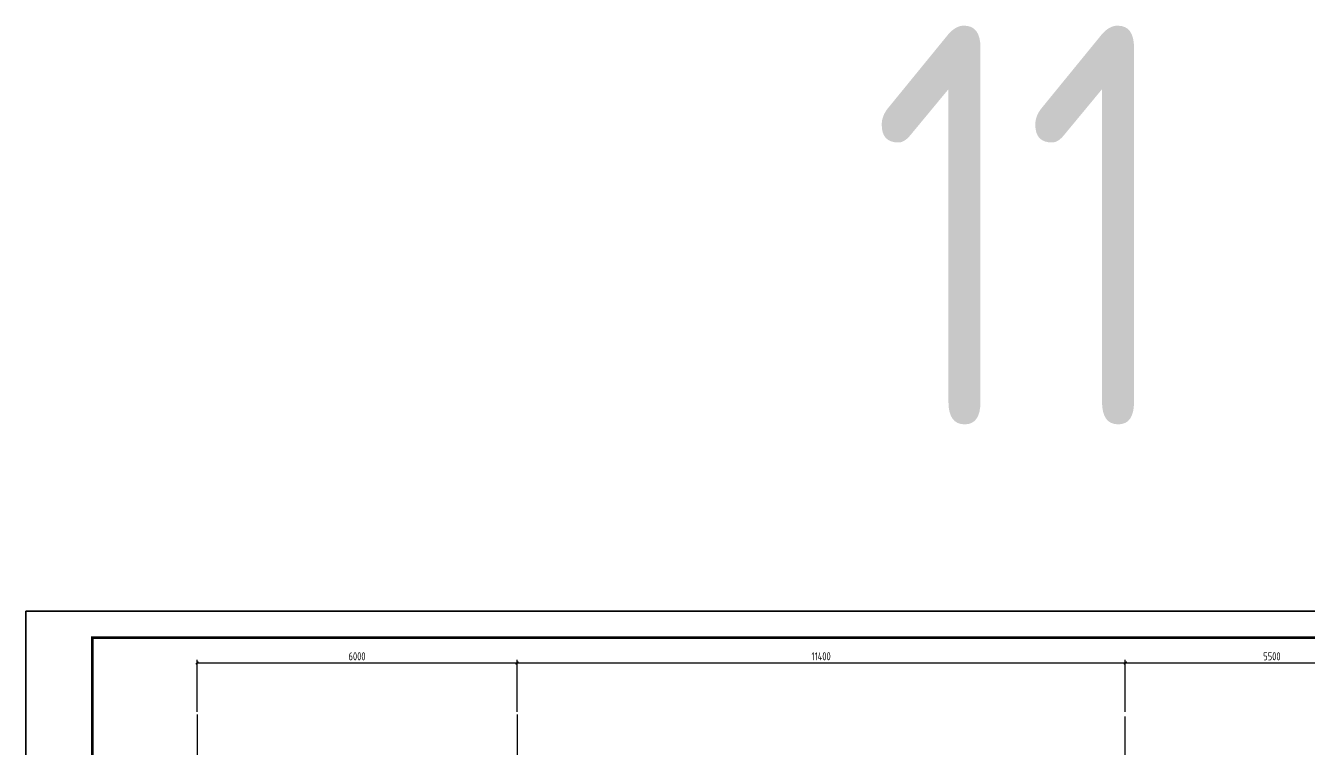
# Model space of a CAD drawing. Header units: millimetres. Extents: x 866309 to 879639, y 39442 to 44891.
# Drawn here: x 876108.4 to 876589.7, y 39990.8 to 40262.1 of the extents above; entities that cross this region are included whole.
import ezdxf

# ---------------------------------------------------------------- set-up
doc = ezdxf.new("R2010")
doc.units = ezdxf.units.MM
doc.header["$LTSCALE"] = 1000
doc.header["$MEASUREMENT"] = 0
doc.linetypes.add('CENTER', pattern=[2, 1.25, -0.25, 0.25, -0.25])
doc.linetypes.add('DOTE', pattern=[2.42, 2, -0.2, 0.02, -0.2])
for name, color, linetype in [('DIM', 7, 'Continuous'), ('DOTE', 1, 'DOTE'), ('梁集中标注', 2, 'Continuous')]:
    doc.layers.add(name, color=color, linetype=linetype)
doc.styles.add('GBHZ', font='gbenor.shx', dxfattribs={"width": 0.9, "bigfont": 'gbcbig.shx'})
doc.dimstyles.new('Y50', dxfattribs={"dimscale": 0, "dimtxt": 3, "dimasz": 0.01, "dimexe": 1.2, "dimexo": 1, "dimgap": 1, "dimtad": 1, "dimdec": 0, "dimlfac": 50, "dimzin": 0, "dimdsep": 46, "dimtxsty": 'GBHZ', "dimblk1": 'DX', "dimblk2": 'DX', "dimsah": 1, "dimcen": 0.09, "dimdle": 1, "dimadec": 0, "dimazin": 0, "dimtfac": 1, "dimtdec": 0, "dimtix": 1, "dimtmove": 2, "dimatfit": 3, "dimldrblk": 'DX', "dimfxl": 0, "dimtolj": 1, "dimtzin": 0, "dimarcsym": 0})

# ---------------------------------------------------------------- blocks, each defined once
blk = doc.blocks.new('DX')
at = {"color": 0, "linetype": 'ByBlock', "const_width": 40}
blk.add_lwpolyline([(-54, -51), (46, 49)], dxfattribs=at)
blk = doc.blocks.new('*D1959')
at = {"layer": 'Defpoints', "color": 0, "transparency": 16777216}
for p in [(876292.66, 40023.15), (876172.66, 40003.83), (876292.66, 40003.83)]:
    blk.add_point(p, dxfattribs=at)
at = {"layer": 'dim', "color": 0, "lineweight": -2, "transparency": 16777216}
for p, q in [((876172.66, 40004.83), (876172.66, 40024.35)), ((876172.67, 40023.15), (876292.65, 40023.15)), ((876292.66, 40004.83), (876292.66, 40024.35))]:
    blk.add_line(p, q, dxfattribs=at)
at = {"layer": 'dim', "color": 0, "lineweight": -2, "transparency": 16777216, "xscale": 0.01, "yscale": 0.01, "zscale": 0.01, "rotation": 180}
blk.add_blockref('DX', (876172.66, 40023.15), dxfattribs=at)
at = {"layer": 'dim', "color": 0, "lineweight": -2, "transparency": 16777216, "xscale": 0.01, "yscale": 0.01, "zscale": 0.01}
blk.add_blockref('DX', (876292.66, 40023.15), dxfattribs=at)
at = {"layer": 'dim', "color": 0, "transparency": 16777216, "insert": (876232.66, 40025.65), "char_height": 3, "attachment_point": 5, "style": 'GBHZ'}
blk.add_mtext('\\A1;6000', dxfattribs=at)
blk = doc.blocks.new('*D1960')
at = {"layer": 'Defpoints', "color": 0, "transparency": 16777216}
for p in [(876520.66, 40023.15), (876292.66, 40003.83), (876520.66, 40003.83)]:
    blk.add_point(p, dxfattribs=at)
at = {"layer": 'dim', "color": 0, "lineweight": -2, "transparency": 16777216}
for p, q in [((876292.66, 40004.83), (876292.66, 40024.35)), ((876292.67, 40023.15), (876520.65, 40023.15)), ((876520.66, 40004.83), (876520.66, 40024.35))]:
    blk.add_line(p, q, dxfattribs=at)
at = {"layer": 'dim', "color": 0, "lineweight": -2, "transparency": 16777216, "xscale": 0.01, "yscale": 0.01, "zscale": 0.01, "rotation": 180}
blk.add_blockref('DX', (876292.66, 40023.15), dxfattribs=at)
at = {"layer": 'dim', "color": 0, "lineweight": -2, "transparency": 16777216, "xscale": 0.01, "yscale": 0.01, "zscale": 0.01}
blk.add_blockref('DX', (876520.66, 40023.15), dxfattribs=at)
at = {"layer": 'dim', "color": 0, "transparency": 16777216, "insert": (876406.66, 40025.65), "char_height": 3, "attachment_point": 5, "style": 'GBHZ'}
blk.add_mtext('\\A1;11400', dxfattribs=at)
blk = doc.blocks.new('*D1961')
at = {"layer": 'Defpoints', "color": 0, "transparency": 16777216}
for p in [(876630.66, 40023.15), (876520.66, 40003.83), (876630.66, 40003.83)]:
    blk.add_point(p, dxfattribs=at)
at = {"layer": 'dim', "color": 0, "lineweight": -2, "transparency": 16777216}
for p, q in [((876520.66, 40004.83), (876520.66, 40024.35)), ((876520.67, 40023.15), (876630.65, 40023.15)), ((876630.66, 40004.83), (876630.66, 40024.35))]:
    blk.add_line(p, q, dxfattribs=at)
at = {"layer": 'dim', "color": 0, "lineweight": -2, "transparency": 16777216, "xscale": 0.01, "yscale": 0.01, "zscale": 0.01, "rotation": 180}
blk.add_blockref('DX', (876520.66, 40023.15), dxfattribs=at)
at = {"layer": 'dim', "color": 0, "lineweight": -2, "transparency": 16777216, "xscale": 0.01, "yscale": 0.01, "zscale": 0.01}
blk.add_blockref('DX', (876630.66, 40023.15), dxfattribs=at)
at = {"layer": 'dim', "color": 0, "transparency": 16777216, "insert": (876575.66, 40025.65), "char_height": 3, "attachment_point": 5, "style": 'GBHZ'}
blk.add_mtext('\\A1;5500', dxfattribs=at)

msp = doc.modelspace()

# ---------------------------------------------------------------- linework, layer by layer
for p, q in [((876108.422, 39448.627), (876108.422, 40042.627)), ((876108.422, 40042.627), (876108.422, 39448.627))]:
    msp.add_line(p, q)
at = {"color": 0}
for p, q in [((877159.672, 40042.627), (876108.422, 40042.627)), ((876108.422, 40042.627), (877159.672, 40042.627))]:
    msp.add_line(p, q, dxfattribs=at)
at = {"color": 0, "const_width": 1}
msp.add_lwpolyline([(877149.672, 39458.627), (876133.422, 39458.627), (876133.422, 40032.627), (877149.672, 40032.627)], close=True, dxfattribs=at)
at = {"layer": 'DOTE', "linetype": 'CENTER', "ltscale": 0.02}
for p, q in [((876172.661, 40003.833), (876172.661, 39699.563)), ((876292.661, 40003.833), (876292.661, 39926.488)), ((876520.661, 39938.043), (876520.661, 40003.833))]:
    msp.add_line(p, q, dxfattribs=at)

# ---------------------------------------------------------------- texts
at = {"layer": '梁集中标注', "style": 'GBHZ', "width": 0.9}
msp.add_text('11', height=150, dxfattribs=at).set_placement((876425.259, 40112.127))

# ---------------------------------------------------------------- dimensions: what is measured, and where the dimension line sits
at = {"layer": 'dim'}
for base, p1, p2, picture, middle in [((876292.661, 40023.145), (876172.661, 40003.833), (876292.661, 40003.833), '*D1959', (876232.661, 40025.645)), ((876520.661, 40023.145), (876292.661, 40003.833), (876520.661, 40003.833), '*D1960', (876406.661, 40025.645)), ((876630.661, 40023.145), (876520.661, 40003.833), (876630.661, 40003.833), '*D1961', (876575.661, 40025.645))]:
    dim = msp.add_linear_dim(base=base, p1=p1, p2=p2, dimstyle='Y50', override={"dimscale": 1}, dxfattribs=at)
    dim.commit()
    dim.dimension.update_dxf_attribs({"geometry": picture, "text_midpoint": middle})

doc.saveas('drawing.dxf')
